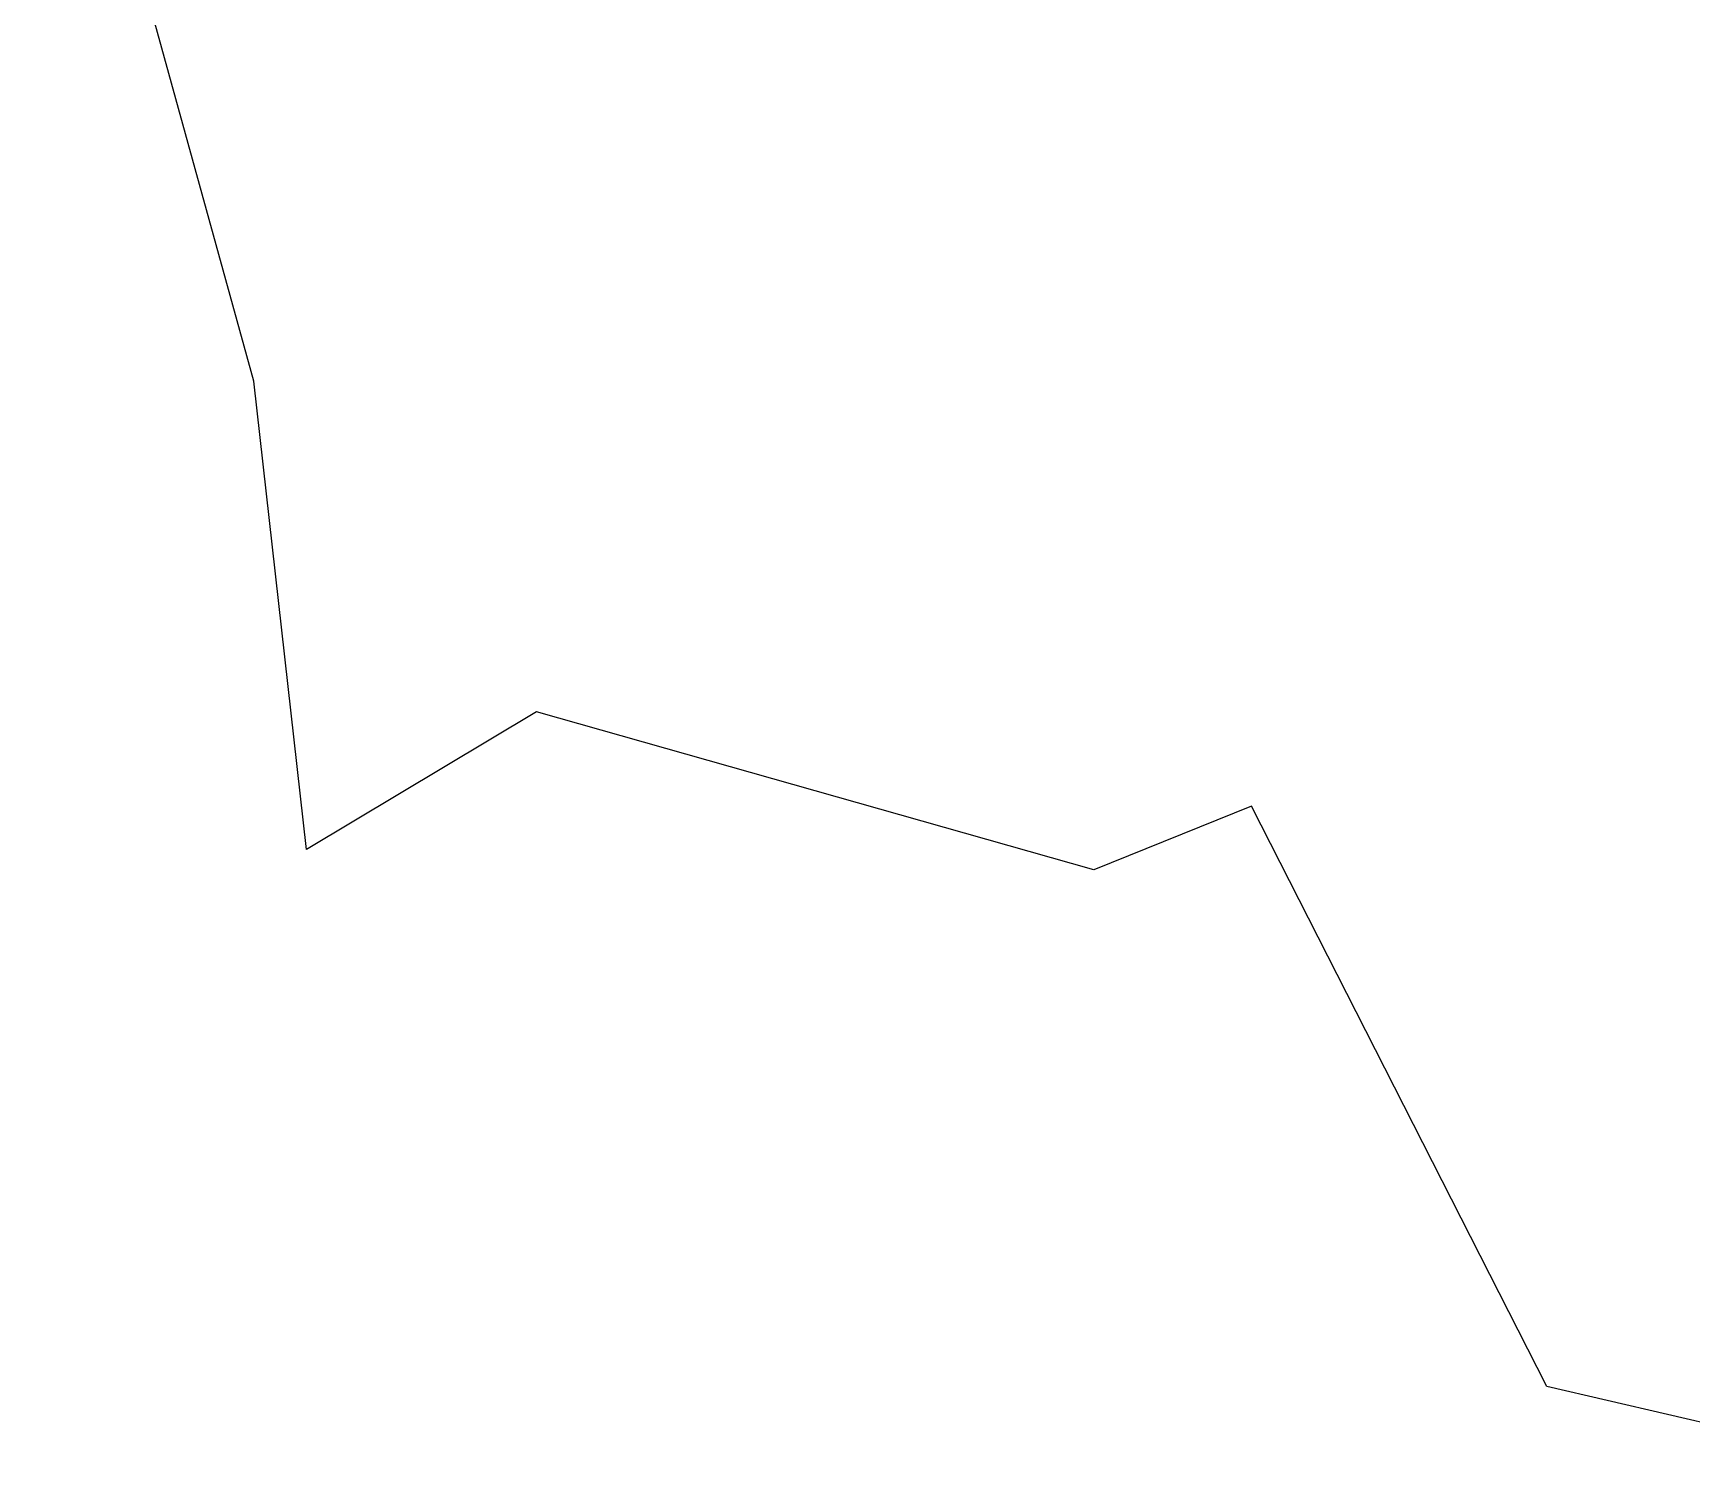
# Model space of a CAD drawing. Header units: metres. Extents: x 325786 to 333768, y 1808927 to 1815015.
# Drawn here: x 326029.7 to 326271.5, y 1812538.2 to 1812746.9 of the extents above; entities that cross this region are included whole.
import ezdxf

# ---------------------------------------------------------------- set-up
doc = ezdxf.new("R2010")
doc.units = ezdxf.units.M

msp = doc.modelspace()

# ---------------------------------------------------------------- linework, layer by layer
at = {"color": 3}
for p, q in [((326061.84, 1812696.21), (326029.68, 1812812.53)), ((326069.53, 1812627.93), (326061.84, 1812696.21)), ((326103.06, 1812647.98), (326069.53, 1812627.93)), ((326184.3, 1812624.95), (326103.06, 1812647.98)), ((326207.26, 1812634.26), (326184.3, 1812624.95)), ((326250.31, 1812549.63), (326207.26, 1812634.26)), ((326299.74, 1812538.24), (326250.31, 1812549.63))]:
    msp.add_line(p, q, dxfattribs=at)

doc.saveas('drawing.dxf')
